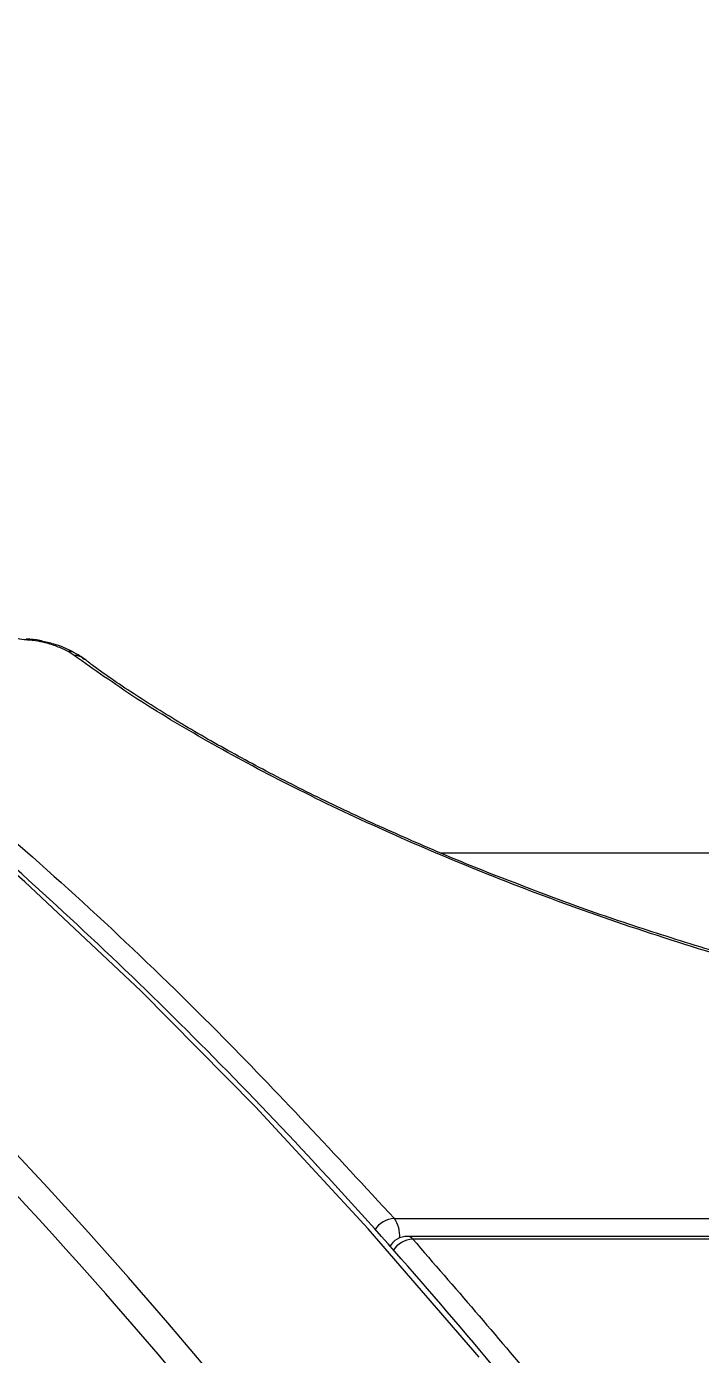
# Model space of a CAD drawing. Header units: millimetres. Extents: x -7735 to 7893, y -6545 to 6034.
# Drawn here: x 4640.7 to 4673.5, y 623.7 to 688.3 of the extents above; entities that cross this region are included whole.
import ezdxf

# ---------------------------------------------------------------- set-up
doc = ezdxf.new("R2010")
doc.units = ezdxf.units.MM
doc.layers.add('DIKOM_ОБЪЕКТ', color=7, linetype='Continuous')
doc.layers.add('DIKOM_РАЗМЕР_ОБЪЕКТА', color=7, linetype='Continuous')
doc.styles.add('style1', font='arial.ttf', dxfattribs={"width": 0.8})
doc.dimstyles.new('1-50', dxfattribs={"dimtxt": 300, "dimasz": 200, "dimexe": 100, "dimexo": 0, "dimgap": 100, "dimtad": 1, "dimtxsty": 'style1', "dimcen": 200, "dimclrd": 7, "dimclre": 7, "dimclrt": 7, "dimadec": 1, "dimazin": 2, "dimtfac": 1, "dimtmove": 0, "dimatfit": 2, "dimfxl": 0, "dimlwd": 25, "dimlwe": 18, "dimarcsym": 0})

# ---------------------------------------------------------------- blocks, each defined once
blk = doc.blocks.new('*D0')
at = {"layer": 'Defpoints', "color": 0, "transparency": 16777216}
for p in [(5893.216, 882.098), (-4595.736, 266.125), (5893.216, -5840.173)]:
    blk.add_point(p, dxfattribs=at)
at = {"layer": 'DIKOM_РАЗМЕР_ОБЪЕКТА', "color": 7, "lineweight": 18, "transparency": 16777216}
for p, q in [((5893.216, 882.098), (5893.216, -5940.173)), ((-4595.736, 266.125), (-4595.736, -5940.173))]:
    blk.add_line(p, q, dxfattribs=at)
at = {"layer": 'DIKOM_РАЗМЕР_ОБЪЕКТА', "color": 7, "lineweight": 25, "transparency": 16777216}
blk.add_line((-4395.736, -5840.173), (5693.216, -5840.173), dxfattribs=at)
at = {"layer": 'DIKOM_РАЗМЕР_ОБЪЕКТА', "color": 7, "transparency": 16777216}
for points in [[(-4395.736, -5806.84), (-4395.736, -5873.507), (-4595.736, -5840.173)], [(5693.216, -5806.84), (5693.216, -5873.507), (5893.216, -5840.173)]]:
    blk.add_solid(points, dxfattribs=at)
at = {"layer": 'DIKOM_РАЗМЕР_ОБЪЕКТА', "color": 7, "transparency": 16777216, "insert": (648.74, -5587.002), "char_height": 300, "attachment_point": 5, "style": 'style1'}
blk.add_mtext('10450', dxfattribs=at)

msp = doc.modelspace()

# ---------------------------------------------------------------- linework, layer by layer
at = {"layer": 'DIKOM_ОБЪЕКТ', "color": 7, "linetype": 'Continuous', "lineweight": 15}
for p, q in [((4643.028, 657.746), (4642.739, 657.93)), ((4898.899, 648.125), (4660.813, 648.125)), ((4658.591, 630.356), (4936.9, 630.356)), ((4936.899, 629.489), (4659.227, 629.489)), ((4936.899, 629.354), (4659.485, 629.354))]:
    msp.add_line(p, q, dxfattribs=at)
at = {"layer": 'DIKOM_ОБЪЕКТ', "color": 7, "linetype": 'Continuous', "lineweight": 15, "flags": 128}
for points in [[(4662.714, 623.609), (4657.324, 629.856), (4651.842, 635.797), (4646.274, 641.426), (4640.624, 646.739), (4634.897, 651.732), (4629.098, 656.4), (4623.231, 660.739), (4617.302, 664.746), (4611.316, 668.417), (4605.277, 671.749), (4599.191, 674.74), (4597.491, 675.51)], [(4640.83, 658.488), (4640.731, 658.55), (4640.715, 658.552)], [(4643.446, 657.617), (4643.454, 657.611), (4643.507, 657.566)]]:
    msp.add_lwpolyline(points, dxfattribs=at)
at = {"layer": 'DIKOM_ОБЪЕКТ', "color": 7, "linetype": 'Continuous', "lineweight": 15}
for centre, radius, start, end in [((4642.803, 657.427), 0.507, 61.85075, 97.25825), ((4643.046, 657.065), 0.682, 54.04439, 91.54506), ((4461.349, 465.678), 245.263, 34.45461, 49.01555), ((4460.662, 465.241), 244.716, 34.45462, 49.01591), ((4658.661, 629.121), 1.238, 93.26795, 146.13107), ((4657.448, 629.54), 1.405, 354.8681, 35.53906), ((4659.227, 628.489), 1, 90, 150.15128), ((4659.544, 628.134), 1.221, 92.77558, 146.54084), ((4659.21, 629.143), 0.346, 37.44845, 87.23981)]:
    msp.add_arc(centre, radius, start, end, dxfattribs=at)
for points, knots in [([(4598.211, 675.781), (4600.242, 674.926), (4606.178, 672.426), (4615.959, 666.856), (4627.518, 659.139), (4638.925, 649.988), (4649.302, 640.397), (4655.743, 633.435), (4658.591, 630.356)], [0, 0, 0, 0, 0.095894, 0.28026, 0.46998, 0.659856, 0.849576, 1, 1, 1, 1]), ([(4765.966, 267.127), (4765.959, 269.147), (4765.939, 275.006), (4765.781, 284.701), (4765.438, 296.2), (4764.931, 307.676), (4764.264, 319.121), (4763.433, 330.527), (4762.442, 341.883), (4761.291, 353.183), (4759.98, 364.418), (4758.512, 375.578), (4756.885, 386.657), (4755.103, 397.645), (4753.166, 408.534), (4751.076, 419.316), (4748.834, 429.983), (4746.442, 440.528), (4743.901, 450.941), (4741.214, 461.215), (4738.383, 471.343), (4735.41, 481.316), (4732.296, 491.128), (4729.044, 500.771), (4725.658, 510.239), (4722.138, 519.522), (4718.489, 528.615), (4714.711, 537.511), (4710.808, 546.203), (4706.784, 554.685), (4702.642, 562.95), (4698.383, 570.992), (4694.011, 578.805), (4689.531, 586.384), (4684.943, 593.721), (4680.254, 600.812), (4675.465, 607.651), (4670.58, 614.234), (4665.604, 620.555), (4660.539, 626.609), (4655.389, 632.392), (4650.159, 637.9), (4644.853, 643.127), (4639.473, 648.07), (4634.025, 652.726), (4628.512, 657.09), (4622.939, 661.16), (4617.31, 664.931), (4611.63, 668.406), (4605.901, 671.558), (4601.282, 673.896), (4598.561, 675.073), (4597.779, 675.412)], [0, 0, 0, 0, 0.010755, 0.031188, 0.051621, 0.072055, 0.092489, 0.112922, 0.133356, 0.15379, 0.174224, 0.194659, 0.215093, 0.235528, 0.255963, 0.276399, 0.296834, 0.317271, 0.337707, 0.358144, 0.378582, 0.399019, 0.419458, 0.439897, 0.460336, 0.480776, 0.501217, 0.521658, 0.5421, 0.562542, 0.582985, 0.603428, 0.623873, 0.644317, 0.664762, 0.685208, 0.705653, 0.726099, 0.746544, 0.76699, 0.787434, 0.807878, 0.828321, 0.848762, 0.8692, 0.889637, 0.91007, 0.930499, 0.950924, 0.971343, 0.991758, 1, 1, 1, 1]), ([(4640.83, 658.488), (4640.784, 658.491), (4640.606, 658.504), (4640.239, 658.563), (4639.721, 658.702), (4639.177, 658.914), (4638.91, 659.085), (4638.77, 659.174)], [0, 0, 0, 0, 0.057956, 0.224413, 0.42999, 0.700477, 1, 1, 1, 1]), ([(4641.51, 658.43), (4641.459, 658.444), (4641.201, 658.515), (4640.931, 658.533), (4640.715, 658.547)], [0, 0, 0, 0, 0.1961753, 1, 1, 1, 1]), ([(4642.739, 657.93), (4642.562, 658.018), (4642.241, 658.179), (4641.67, 658.356), (4641.193, 658.457), (4640.935, 658.479), (4640.83, 658.488)], [0, 0, 0, 0, 0.346645, 0.63117, 0.851224, 1, 1, 1, 1]), ([(4643.039, 657.869), (4642.979, 657.904), (4642.711, 658.058), (4642.205, 658.264), (4641.712, 658.382), (4641.51, 658.43)], [0, 0, 0, 0, 0.145155, 0.650181, 1, 1, 1, 1]), ([(4643.54, 657.543), (4643.458, 657.609), (4643.308, 657.728), (4643.113, 657.822), (4643.025, 657.865)], [0, 0, 0, 0, 0.552361, 1, 1, 1, 1]), ([(4690.254, 639.472), (4688.051, 639.872), (4683.989, 640.609), (4678.107, 642.077), (4672.681, 643.658), (4667.436, 645.426), (4662.441, 647.34), (4657.748, 649.357), (4653.394, 651.444), (4649.46, 653.561), (4645.929, 655.68), (4643.994, 657.058), (4643.028, 657.746)], [0, 0, 0, 0, 0.116682, 0.215081, 0.313794, 0.412202, 0.510057, 0.608224, 0.706086, 0.803955, 0.902132, 1, 1, 1, 1]), ([(4664.845, 646.531), (4664.265, 646.751), (4662.537, 647.405), (4659.819, 648.553), (4656.693, 649.953), (4653.738, 651.389), (4650.956, 652.851), (4648.368, 654.327), (4646.027, 655.796), (4644.407, 656.885), (4643.657, 657.466), (4643.516, 657.576)], [0, 0, 0, 0, 0.06464, 0.192322, 0.319499, 0.447995, 0.577593, 0.707998, 0.838822, 0.969513, 1, 1, 1, 1]), ([(4690.211, 639.628), (4689.992, 639.661), (4688.467, 639.894), (4685.613, 640.459), (4681.675, 641.321), (4677.763, 642.314), (4673.914, 643.408), (4670.173, 644.597), (4667.14, 645.641), (4665.415, 646.311), (4664.845, 646.531)], [0, 0, 0, 0, 0.025227, 0.175394, 0.326313, 0.477501, 0.628254, 0.778145, 0.926748, 1, 1, 1, 1]), ([(4659.485, 629.354), (4661.513, 627.016), (4667.017, 620.672), (4675.714, 609.372), (4685.449, 595.203), (4694.771, 579.964), (4703.645, 563.748), (4712.027, 546.623), (4719.886, 528.637), (4727.198, 509.801), (4733.963, 490.165), (4740.163, 469.796), (4745.772, 448.79), (4750.761, 427.245), (4755.111, 405.221), (4758.8, 382.748), (4761.836, 359.872), (4764.214, 336.666), (4765.926, 313.24), (4766.961, 289.702), (4767.311, 266.125), (4766.961, 242.548), (4765.926, 219.01), (4764.214, 195.584), (4761.836, 172.378), (4758.8, 149.501), (4755.111, 127.028), (4750.761, 105.005), (4745.772, 83.46), (4740.163, 62.454), (4733.962, 42.085), (4727.198, 22.448), (4720.225, 4.494), (4713.136, -11.884), (4706.016, -26.803), (4698.516, -41.064), (4690.67, -54.605), (4682.551, -67.311), (4674.179, -79.147), (4666.49, -89.03), (4661.513, -94.766), (4659.485, -97.103)], [0, 0, 0, 0, 0.015653, 0.042491, 0.069412, 0.096377, 0.123342, 0.150264, 0.177101, 0.203938, 0.23086, 0.257824, 0.284789, 0.311711, 0.338548, 0.365385, 0.392306, 0.419271, 0.446235, 0.473156, 0.499993, 0.52683, 0.553752, 0.580716, 0.607681, 0.634603, 0.66144, 0.688277, 0.715198, 0.742163, 0.769127, 0.796049, 0.822886, 0.845964, 0.869165, 0.892393, 0.915621, 0.938822, 0.961584, 0.984347, 1, 1, 1, 1])]:
    msp.add_open_spline(points, degree=3, knots=knots, dxfattribs=at)

# ---------------------------------------------------------------- dimensions: what is measured, and where the dimension line sits
at = {"layer": 'DIKOM_РАЗМЕР_ОБЪЕКТА'}
dim = msp.add_linear_dim(base=(5893.216, -5840.173), p1=(-4595.736, 266.125), p2=(5893.216, 882.098), text='10450', dimstyle='1-50', dxfattribs=at)
dim.commit()
dim.dimension.update_dxf_attribs({"geometry": '*D0', "text_midpoint": (648.74, -5840.173), "dimtype": 160})

doc.saveas('drawing.dxf')
